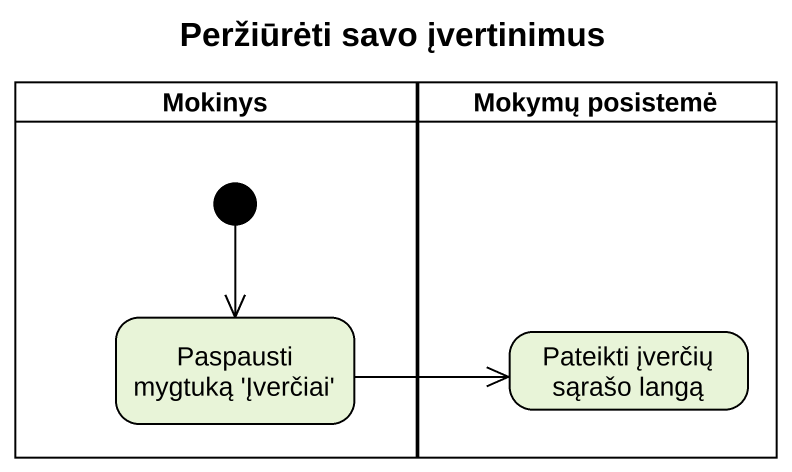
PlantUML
@startuml
title Peržiūrėti savo įvertinimus
hide empty description
state Mokinys <<partition>> {
  state "Paspausti mygtuką 'Įverčiai'" as Paspausti_mygtuką_Įverčiai
  [*] --> Paspausti_mygtuką_Įverčiai
}
state "Mokymų posistemė" as Mokymų_posistemė <<partition>> {
  state "Pateikti įverčių sąrašo langą" as Pateikti_įverčių_sąrašo
}
Paspausti_mygtuką_Įverčiai -right-> Pateikti_įverčių_sąrašo
@enduml
